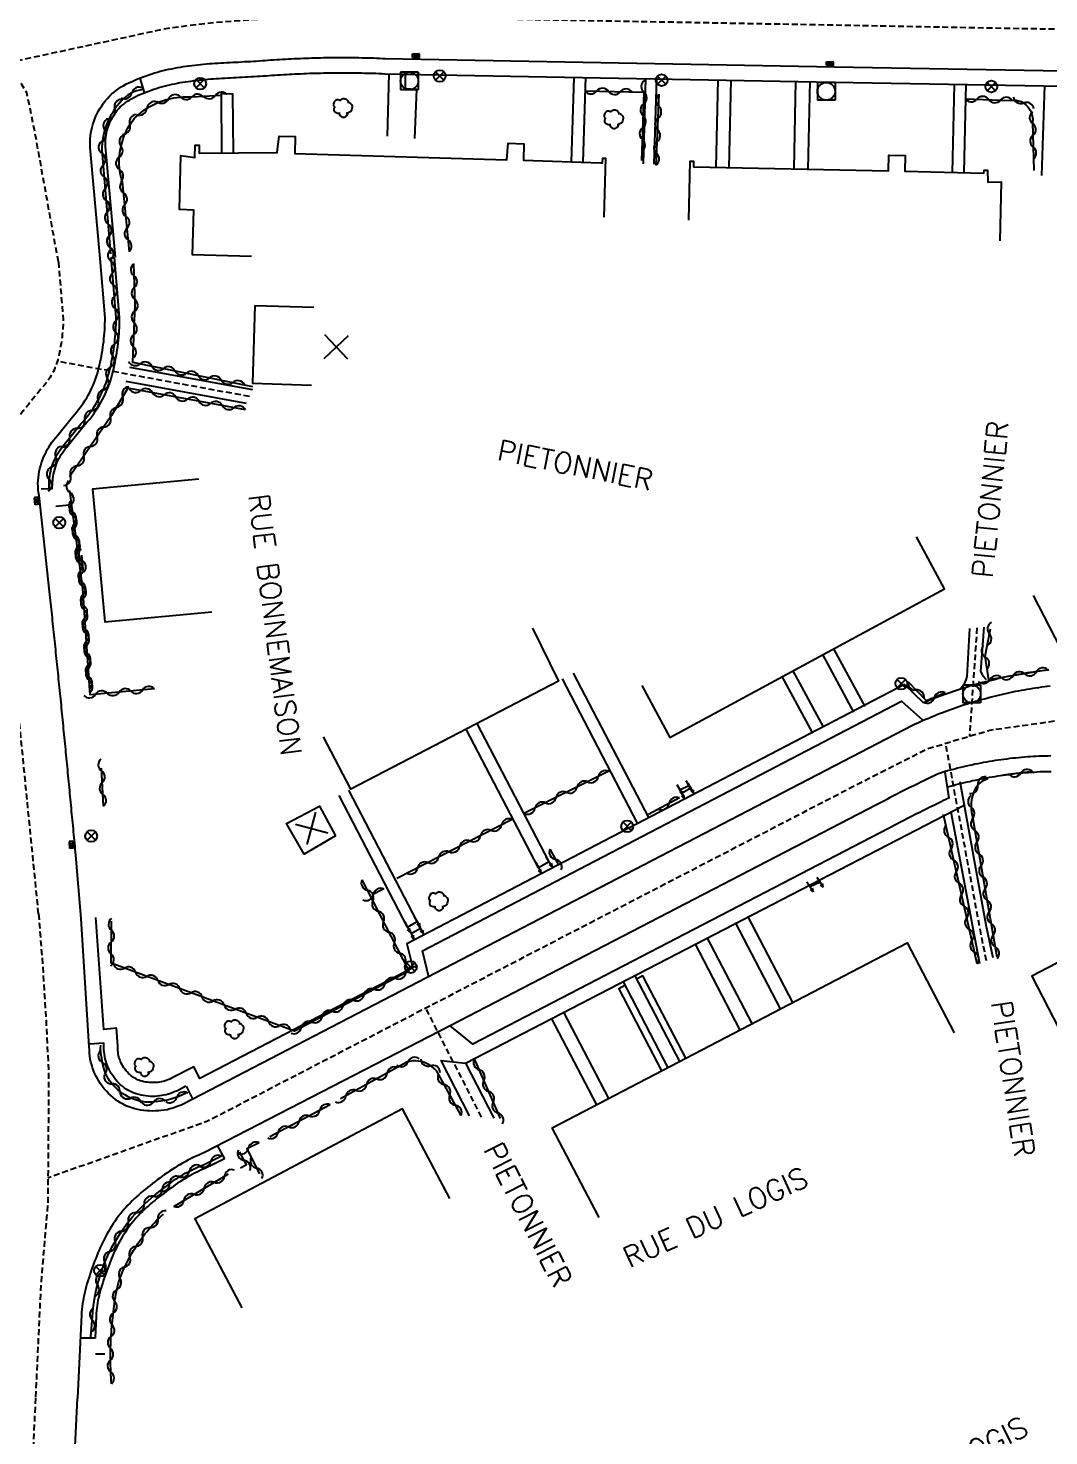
# Model space of a CAD drawing. Header units: millimetres. Extents: x 79000 to 80002, y 144000 to 145000.
# Drawn here: x 79344.6 to 79431.1, y 144551.8 to 144671.1 of the extents above; entities that cross this region are included whole.
import ezdxf
from ezdxf.enums import TextEntityAlignment as Align

# ---------------------------------------------------------------- set-up
doc = ezdxf.new("R2010")
doc.units = ezdxf.units.MM
doc.linetypes.add('DASHED', pattern=[0.75, 0.5, -0.25])
doc.layers.get('0').update_dxf_attribs({"linetype": 'CONTINUOUS'})
for name, color, linetype in [('W0001', 6, 'DASHED'), ('W0008', 7, 'CONTINUOUS'), ('W0017', 7, 'CONTINUOUS'), ('W0100', 7, 'CONTINUOUS'), ('W0105', 7, 'CONTINUOUS'), ('W0300', 7, 'CONTINUOUS'), ('W0310', 3, 'CONTINUOUS'), ('W0400', 7, 'CONTINUOUS'), ('W0420', 7, 'CONTINUOUS'), ('W0469', 7, 'CONTINUOUS'), ('W0989', 7, 'CONTINUOUS'), ('W0991', 7, 'CONTINUOUS')]:
    doc.layers.add(name, color=color, linetype=linetype)
doc.styles.get("Standard").update_dxf_attribs({"font": 'romans.shx', "width": 0.85})

# ---------------------------------------------------------------- blocks, each defined once
blk = doc.blocks.new('T400')
for p, q in [((-0.15, 0.3), (0.15, 0.3)), ((-0.15, -0.25), (-0.15, 0.3)), ((-0.15, 0.15), (0.15, 0.15)), ((-0.15, 0), (0.15, 0)), ((0.15, 0.3), (0.15, -0.25)), ((-0.15, -0.15), (0.15, -0.15)), ((-0.15, -0.25), (-0.15, -0.3)), ((-0.15, -0.3), (0.15, -0.3)), ((0.15, -0.3), (0.15, -0.25))]:
    blk.add_line(p, q)
blk = doc.blocks.new('t310o')
at = {"color": 0, "linetype": 'Continuous'}
for centre, start, end in [((-0.5, 0.38), 216.8699, 323.1304), ((0.5, -0.37), 36.8699, 143.1303)]:
    blk.add_arc(centre, 0.625, start, end, dxfattribs=at)
blk = doc.blocks.new('t991o')
at = {"color": 0, "linetype": 'Continuous'}
for p, q in [((-1, 1), (1, -1)), ((-1, -1), (1, 1))]:
    blk.add_line(p, q, dxfattribs=at)
blk = doc.blocks.new('T420')
for p, q in [((0.75, 0.75), (-0.75, 0.75)), ((-0.75, 0.75), (-0.75, -0.75)), ((0.75, 0.75), (0.75, -0.75)), ((0.75, -0.75), (-0.75, -0.75))]:
    blk.add_line(p, q)
blk.add_ellipse((0, 0), major_axis=(-0.53, 0.53), ratio=1, start_param=3.926991, end_param=10.210176)
blk = doc.blocks.new('T300')
for p, q in [((-0.8, 0.51), (-0.86, 0.34)), ((-0.86, 0.34), (-0.86, 0.17)), ((-0.86, 0.17), (-0.74, 0.06)), ((-0.69, 0.63), (-0.8, 0.51)), ((-0.8, -0.06), (-0.74, 0.06)), ((-0.74, 0.06), (-0.69, 0.11)), ((-0.57, 0.69), (-0.69, 0.63)), ((-0.46, 0.69), (-0.57, 0.69)), ((-0.29, 0.63), (-0.46, 0.69)), ((-0.29, 0.63), (-0.17, 0.74)), ((-0.23, 0.57), (-0.29, 0.63)), ((-0.17, 0.74), (-0.06, 0.8)), ((-0.06, 0.8), (0.06, 0.8)), ((0.06, 0.8), (0.23, 0.74)), ((0.23, 0.74), (0.34, 0.63)), ((0.34, 0.63), (0.4, 0.51)), ((0.46, 0.46), (0.34, 0.46)), ((0.4, 0.51), (0.4, 0.46)), ((0.57, 0.4), (0.46, 0.46)), ((0.57, 0.4), (0.69, 0.29)), ((0.69, 0.29), (0.74, 0.17)), ((0.74, 0.06), (0.69, -0.17)), ((0.74, 0.17), (0.74, 0.06)), ((-0.8, -0.17), (-0.8, -0.06)), ((-0.8, -0.23), (-0.8, -0.17)), ((-0.74, -0.34), (-0.8, -0.23)), ((-0.69, -0.4), (-0.74, -0.34)), ((-0.51, -0.46), (-0.69, -0.4)), ((-0.4, -0.46), (-0.51, -0.46)), ((-0.4, -0.46), (-0.34, -0.46)), ((-0.34, -0.46), (-0.34, -0.4)), ((-0.34, -0.51), (-0.34, -0.46)), ((-0.29, -0.63), (-0.34, -0.51)), ((-0.17, -0.74), (-0.29, -0.63)), ((-0.06, -0.8), (-0.17, -0.74)), ((0.06, -0.8), (-0.06, -0.8)), ((0.17, -0.74), (0.06, -0.8)), ((0.23, -0.69), (0.17, -0.74)), ((0.29, -0.46), (0.23, -0.46)), ((0.29, -0.63), (0.23, -0.69)), ((0.46, -0.4), (0.29, -0.46)), ((0.34, -0.51), (0.29, -0.63)), ((0.34, -0.51), (0.34, -0.46)), ((0.57, -0.34), (0.46, -0.4)), ((0.63, -0.29), (0.57, -0.34)), ((0.69, -0.17), (0.63, -0.29))]:
    blk.add_line(p, q)
blk = doc.blocks.new('t105o')
for p, q in [((-0.5, 0), (0.5, 0)), ((0.5, 0), (0.2, 0.1)), ((0.5, 0), (0.2, -0.1))]:
    blk.add_line(p, q)
blk = doc.blocks.new('T469')
at = {"color": 0, "linetype": 'Continuous', "flags": 128}
for points in [[(-0.35, 0.35), (0.35, -0.35)], [(-0.35, -0.35), (0.35, 0.35)]]:
    blk.add_lwpolyline(points, dxfattribs=at)
at = {"color": 0, "linetype": 'Continuous'}
blk.add_circle((0, 0), 0.5, dxfattribs=at)

msp = doc.modelspace()

# ---------------------------------------------------------------- linework, layer by layer
at = {"layer": 'W0001', "flags": 128}
for points in [[(79347.16, 144651.29), (79347.56, 144646.41), (79347.56, 144646.33), (79347.55, 144646.13), (79347.55, 144645.93), (79347.54, 144645.74), (79347.53, 144645.54), (79347.51, 144645.35), (79347.49, 144645.15), (79347.47, 144644.96), (79347.45, 144644.76), (79347.42, 144644.57), (79347.39, 144644.37), (79347.35, 144644.17), (79347.31, 144643.96), (79347.27, 144643.74), (79347.23, 144643.54), (79347.19, 144643.34), (79347.14, 144643.16), (79347.1, 144642.99), (79347.05, 144642.83), (79347.01, 144642.68), (79346.96, 144642.54), (79346.91, 144642.4), (79346.86, 144642.28), (79346.81, 144642.16), (79346.74, 144642.02), (79346.67, 144641.88), (79346.6, 144641.74), (79346.52, 144641.61), (79346.44, 144641.48), (79346.35, 144641.35), (79346.26, 144641.22), (79346.17, 144641.09), (79346.07, 144640.97), (79345.97, 144640.85), (79345.87, 144640.73), (79345.65, 144640.49), (79344.34, 144638.86), (79344.18, 144638.67), (79343.95, 144638.38), (79343.72, 144638.07), (79343.51, 144637.76), (79343.31, 144637.45), (79343.12, 144637.12), (79342.94, 144636.79), (79342.78, 144636.45), (79342.63, 144636.1), (79342.49, 144635.75), (79342.36, 144635.39), (79342.25, 144635.03), (79342.14, 144634.63), (79342.06, 144634.23), (79341.98, 144633.81), (79341.93, 144633.4), (79341.85, 144632.35), (79341.71, 144632.95), (79341.61, 144633.31), (79341.49, 144633.67), (79341.37, 144634.02), (79341.23, 144634.37), (79341.08, 144634.71), (79340.91, 144635.05), (79340.74, 144635.38), (79340.55, 144635.7), (79340.35, 144636.01), (79340.15, 144636.32), (79339.93, 144636.61), (79339.71, 144636.9), (79339.47, 144637.18), (79339.22, 144637.46), (79338.97, 144637.72), (79338.71, 144637.98), (79338.43, 144638.23), (79338.25, 144638.38), (79336.81, 144639.71), (79336.64, 144639.87), (79336.5, 144640), (79336.36, 144640.14), (79336.22, 144640.28), (79336.09, 144640.42), (79335.96, 144640.57), (79335.83, 144640.71), (79335.71, 144640.86), (79335.58, 144641.01), (79335.46, 144641.17), (79335.35, 144641.32), (79335.23, 144641.49), (79335.11, 144641.65), (79335, 144641.82), (79334.89, 144641.99), (79334.79, 144642.15), (79334.69, 144642.31), (79334.6, 144642.46), (79334.52, 144642.62), (79334.44, 144642.77), (79334.37, 144642.91), (79334.3, 144643.06), (79334.24, 144643.2), (79334.19, 144643.34), (79334.13, 144643.49), (79334.09, 144643.63), (79334.04, 144643.78), (79334, 144643.93), (79333.96, 144644.08), (79333.93, 144644.23), (79333.9, 144644.39), (79333.87, 144644.54), (79333.85, 144644.69), (79333.83, 144644.85), (79333.81, 144645), (79333.79, 144645.25), (79332.35, 144659.53), (79332.36, 144665.3), (79332.5, 144666.68), (79332.77, 144667.47), (79333.07, 144667.97), (79333.61, 144668.81), (79337.74, 144675.65), (79337.11, 144682.43), (79336.63, 144687.43), (79336.05, 144693.43), (79335.67, 144697.46), (79335.42, 144700.71), (79335.17, 144704.4), (79334.96, 144707.9), (79334.77, 144711.4), (79334.52, 144716.97), (79334.32, 144723.66), (79334.22, 144730.77), (79334.22, 144732.12), (79334.14, 144739.35), (79334.64, 144745.54), (79335.19, 144754.35), (79335.61, 144758.41), (79336.41, 144765.11), (79336.92, 144769.02), (79337.56, 144773.62), (79338.19, 144777.84), (79338.87, 144781.38), (79340.12, 144787.09), (79341.61, 144793.03)], [(79347.16, 144651.29), (79345.19, 144662.18), (79344.49, 144665.62), (79341.75, 144670.03), (79338.88, 144674.05)], [(79342.9, 144668.18), (79356.45, 144671.11), (79360.41, 144671.6), (79365.22, 144671.94), (79372.77, 144672.12), (79380.21, 144671.97), (79487.98, 144669.99)], [(79363.34, 144639.89), (79347.07, 144642.87)], [(79345.48, 144596.06), (79341.85, 144632.35)], [(79424.97, 144620.29), (79424.33, 144611.09)], [(79341.55, 144478.5), (79354.58, 144482.46), (79359.45, 144484.98), (79387.82, 144499.9), (79403.55, 144508.16), (79424.04, 144518.89), (79435.33, 144524.8), (79445.88, 144530.33), (79457.39, 144536.32), (79462.89, 144540.25), (79468.25, 144546.95), (79471.06, 144553.92), (79472.26, 144561.34), (79471.61, 144568.7), (79469.23, 144574.92), (79466.9, 144579.39), (79458.21, 144596.13), (79454.87, 144601.75), (79451.36, 144605.15), (79447.31, 144607.99), (79441.97, 144610.58), (79436.87, 144612.18), (79431.59, 144612.38), (79426.05, 144611.6), (79420.79, 144610.03), (79413.8, 144606.48), (79409.6, 144604.3), (79359.8, 144578.49), (79346.27, 144573.68)], [(79425.77, 144592.09), (79425.19, 144595.03), (79424.42, 144599.19), (79422.32, 144610.49)], [(79345.48, 144596.06), (79345.82, 144591.69), (79346.11, 144587.02), (79346.33, 144582.67), (79346.3, 144577.03), (79346.26, 144571.6), (79345.67, 144564.61), (79345.22, 144555.04)], [(79383.01, 144578.85), (79378.28, 144588.07)], [(79345.22, 144555.04), (79344.13, 144532.36), (79343.52, 144519.83), (79342.69, 144502.55)]]:
    msp.add_lwpolyline(points, dxfattribs=at)
at = {"layer": 'W0008', "flags": 128}
for points in [[(79350.69, 144651.58), (79349.88, 144660.69), (79349.86, 144660.95), (79349.85, 144661.21), (79349.85, 144661.47), (79349.86, 144661.72), (79349.88, 144661.97), (79349.92, 144662.22), (79349.96, 144662.46), (79350.01, 144662.7), (79350.08, 144662.94), (79350.15, 144663.17), (79350.24, 144663.41), (79350.34, 144663.64), (79350.44, 144663.86), (79350.56, 144664.09), (79350.69, 144664.31), (79350.83, 144664.53), (79350.98, 144664.74), (79351.14, 144664.96), (79351.31, 144665.15), (79351.49, 144665.34), (79351.68, 144665.52), (79351.87, 144665.68), (79352.07, 144665.84), (79352.28, 144665.98), (79352.49, 144666.12), (79352.71, 144666.25), (79352.94, 144666.37), (79353.17, 144666.48), (79353.4, 144666.59), (79353.63, 144666.69), (79353.87, 144666.79), (79354.11, 144666.89), (79354.35, 144666.98), (79354.59, 144667.07), (79354.83, 144667.15), (79355.07, 144667.23), (79355.31, 144667.3), (79355.55, 144667.37), (79355.79, 144667.44), (79356.03, 144667.5), (79356.27, 144667.56), (79356.52, 144667.61), (79356.76, 144667.66), (79357, 144667.71), (79357.25, 144667.76), (79357.49, 144667.8), (79357.73, 144667.84), (79357.98, 144667.87), (79358.22, 144667.91), (79358.47, 144667.94), (79358.71, 144667.97), (79358.96, 144668), (79359.21, 144668.02), (79359.45, 144668.04), (79359.7, 144668.07), (79359.95, 144668.09), (79360.19, 144668.1), (79360.44, 144668.12), (79360.69, 144668.14), (79360.94, 144668.15), (79361.18, 144668.17), (79361.43, 144668.18), (79361.68, 144668.19), (79361.93, 144668.21), (79362.18, 144668.22), (79362.42, 144668.23), (79362.67, 144668.25), (79362.92, 144668.26), (79363.17, 144668.27), (79363.42, 144668.28), (79363.66, 144668.3), (79363.91, 144668.31), (79364.16, 144668.33), (79364.41, 144668.35), (79364.65, 144668.36), (79364.9, 144668.38), (79365.15, 144668.4), (79365.4, 144668.42), (79365.65, 144668.43), (79365.9, 144668.45), (79366.14, 144668.46), (79366.39, 144668.48), (79366.64, 144668.49), (79366.89, 144668.5), (79367.14, 144668.52), (79367.39, 144668.53), (79367.64, 144668.54), (79367.89, 144668.55), (79368.13, 144668.56), (79368.38, 144668.56), (79368.63, 144668.57), (79368.88, 144668.58), (79369.13, 144668.59), (79369.38, 144668.59), (79369.63, 144668.6), (79369.88, 144668.6), (79370.12, 144668.6), (79370.37, 144668.61), (79370.62, 144668.61), (79370.87, 144668.61), (79371.12, 144668.61), (79371.37, 144668.61), (79371.62, 144668.61), (79371.87, 144668.61), (79372.12, 144668.61), (79372.36, 144668.6), (79372.61, 144668.6), (79372.86, 144668.59), (79373.11, 144668.59), (79373.36, 144668.58), (79373.61, 144668.58), (79373.86, 144668.57), (79374.11, 144668.56), (79374.36, 144668.55), (79374.61, 144668.54), (79374.85, 144668.53), (79412.91, 144667.81), (79477.17, 144666.7)], [(79354.05, 144666.85), (79354.43, 144665.66)], [(79361.98, 144660.53), (79361.94, 144665.51), (79360.94, 144665.53), (79360.98, 144660.52)], [(79430.46, 144658.62), (79430.72, 144666.23)], [(79349.1, 144595.67), (79348.64, 144601.03), (79348.62, 144601.28), (79348.59, 144601.53), (79348.57, 144601.78), (79348.55, 144602.03), (79348.52, 144602.28), (79348.5, 144602.53), (79348.48, 144602.78), (79348.45, 144603.02), (79348.43, 144603.27), (79348.4, 144603.52), (79348.38, 144603.77), (79348.36, 144604.02), (79348.33, 144604.27), (79348.31, 144604.52), (79348.28, 144604.77), (79348.26, 144605.02), (79348.24, 144605.27), (79348.21, 144605.52), (79348.19, 144605.77), (79348.16, 144606.02), (79348.14, 144606.27), (79348.12, 144606.51), (79348.09, 144606.76), (79348.07, 144607.01), (79348.04, 144607.26), (79348.02, 144607.51), (79348, 144607.76), (79347.97, 144608.01), (79347.95, 144608.26), (79347.92, 144608.51), (79347.9, 144608.76), (79347.87, 144609.01), (79347.85, 144609.26), (79347.82, 144609.51), (79347.8, 144609.75), (79347.78, 144610), (79347.75, 144610.25), (79347.73, 144610.5), (79347.7, 144610.75), (79347.68, 144611), (79347.65, 144611.25), (79347.63, 144611.5), (79347.6, 144611.75), (79347.58, 144612), (79347.55, 144612.25), (79347.53, 144612.5), (79347.5, 144612.75), (79347.48, 144612.99), (79347.45, 144613.24), (79347.43, 144613.49), (79347.41, 144613.74), (79347.38, 144613.99), (79347.36, 144614.24), (79347.33, 144614.49), (79347.31, 144614.74), (79347.28, 144614.99), (79347.26, 144615.24), (79347.23, 144615.49), (79347.21, 144615.73), (79347.18, 144615.98), (79347.16, 144616.22), (79347.13, 144616.47), (79347.11, 144616.72), (79347.08, 144616.96), (79347.06, 144617.21), (79347.03, 144617.45), (79347, 144617.7), (79346.98, 144617.95), (79346.95, 144618.19), (79346.93, 144618.44), (79346.9, 144618.69), (79346.88, 144618.93), (79346.85, 144619.18), (79346.83, 144619.42), (79346.8, 144619.67), (79346.78, 144619.92), (79346.75, 144620.16), (79346.72, 144620.41), (79346.7, 144620.65), (79346.67, 144620.9), (79346.65, 144621.15), (79346.62, 144621.39), (79346.59, 144621.64), (79346.57, 144621.88), (79346.54, 144622.13), (79346.52, 144622.38), (79346.49, 144622.62), (79346.46, 144622.87), (79346.44, 144623.11), (79346.41, 144623.36), (79345.52, 144631.5), (79345.48, 144631.76), (79345.45, 144632.01), (79345.44, 144632.27), (79345.43, 144632.53), (79345.44, 144632.78), (79345.46, 144633.04), (79345.5, 144633.29), (79345.54, 144633.54), (79345.6, 144633.79), (79345.66, 144634.05), (79345.74, 144634.28), (79345.82, 144634.51), (79345.91, 144634.74), (79346, 144634.96), (79346.11, 144635.18), (79346.22, 144635.4), (79346.34, 144635.61), (79346.47, 144635.81), (79346.61, 144636.01), (79346.76, 144636.21), (79346.91, 144636.4), (79347.07, 144636.58), (79348.35, 144638.18), (79348.52, 144638.37), (79348.68, 144638.56), (79348.84, 144638.75), (79349, 144638.95), (79349.15, 144639.15), (79349.29, 144639.36), (79349.43, 144639.57), (79349.56, 144639.78), (79349.69, 144640), (79349.81, 144640.22), (79349.92, 144640.44), (79350.03, 144640.67), (79350.13, 144640.9), (79350.23, 144641.13), (79350.31, 144641.37), (79350.39, 144641.6), (79350.46, 144641.84), (79350.53, 144642.08), (79350.59, 144642.32), (79350.65, 144642.56), (79350.7, 144642.8), (79350.75, 144643.05), (79350.8, 144643.29), (79350.84, 144643.54), (79350.89, 144643.79), (79350.93, 144644.04), (79350.96, 144644.29), (79351, 144644.54), (79351.02, 144644.79), (79351.05, 144645.04), (79351.07, 144645.29), (79351.08, 144645.54), (79351.09, 144645.79), (79351.1, 144646.05), (79351.11, 144646.3), (79351.11, 144646.55), (79350.69, 144651.58)], [(79345.69, 144632.06), (79346.63, 144632.11), (79346.69, 144632.91), (79346.71, 144633.11), (79346.75, 144633.31), (79346.79, 144633.5), (79346.85, 144633.71), (79346.91, 144633.9), (79346.97, 144634.09), (79347.04, 144634.27), (79347.12, 144634.45), (79347.21, 144634.63), (79347.3, 144634.8), (79347.4, 144634.97), (79347.5, 144635.13), (79347.61, 144635.29), (79347.73, 144635.45), (79347.86, 144635.61), (79348.02, 144635.8), (79349.28, 144637.38), (79349.44, 144637.55), (79349.62, 144637.76), (79349.81, 144637.98), (79349.98, 144638.21), (79350.15, 144638.43), (79350.31, 144638.67), (79350.47, 144638.9), (79350.62, 144639.14), (79350.76, 144639.39), (79350.9, 144639.64), (79351.03, 144639.89), (79351.15, 144640.15), (79351.27, 144640.42), (79351.38, 144640.69), (79351.48, 144640.96), (79351.57, 144641.23), (79351.65, 144641.5), (79351.72, 144641.76), (79351.79, 144642.03), (79351.85, 144642.29), (79351.91, 144642.55), (79351.96, 144642.81), (79352.01, 144643.06), (79352.06, 144643.32), (79352.1, 144643.58), (79352.15, 144643.85), (79352.18, 144644.12), (79352.22, 144644.39), (79352.25, 144644.66), (79352.27, 144644.93), (79352.3, 144645.2), (79352.31, 144645.47), (79352.33, 144645.74), (79352.33, 144646.02), (79352.34, 144646.29), (79352.34, 144646.6), (79351.92, 144651.68)], [(79353.18, 144642.38), (79363.6, 144640.48)], [(79363.09, 144639.3), (79352.91, 144641.17)], [(79346.95, 144630.6), (79348.07, 144630.72)], [(79424.34, 144620.23), (79424.11, 144616.18), (79424.04, 144615.89), (79423.92, 144615.61), (79423.77, 144615.36), (79423.59, 144615.13)], [(79425.79, 144615.88), (79425.64, 144616.04), (79425.51, 144616.21), (79425.4, 144616.39), (79425.3, 144616.59), (79425.59, 144620.36)], [(79431.05, 144616.73), (79431.01, 144616.72), (79430.75, 144616.69), (79430.5, 144616.66), (79430.24, 144616.62), (79429.99, 144616.59), (79429.73, 144616.55), (79429.47, 144616.51), (79429.22, 144616.47), (79428.97, 144616.42), (79428.71, 144616.38), (79428.46, 144616.33), (79428.2, 144616.29), (79427.95, 144616.24), (79427.7, 144616.19), (79427.45, 144616.13), (79427.2, 144616.08), (79426.95, 144616.02), (79426.7, 144615.96), (79426.45, 144615.9), (79426.2, 144615.84), (79425.95, 144615.78), (79425.7, 144615.72), (79425.45, 144615.65), (79425.2, 144615.58), (79424.95, 144615.51), (79424.71, 144615.44), (79424.46, 144615.37), (79424.22, 144615.3), (79423.97, 144615.22), (79423.73, 144615.14), (79423.48, 144615.07), (79423.24, 144614.99), (79422.99, 144614.9), (79422.75, 144614.82), (79422.51, 144614.73), (79422.26, 144614.65), (79422.02, 144614.56), (79421.78, 144614.47), (79421.54, 144614.38), (79421.3, 144614.28), (79421.06, 144614.19), (79420.82, 144614.09), (79420.58, 144613.99), (79420.44, 144613.93)], [(79431.17, 144615.36), (79430.93, 144615.32), (79430.68, 144615.29), (79430.43, 144615.26), (79430.18, 144615.22), (79429.94, 144615.19), (79429.69, 144615.15), (79429.44, 144615.11), (79429.2, 144615.07), (79428.95, 144615.02), (79428.71, 144614.98), (79428.46, 144614.93), (79428.22, 144614.89), (79427.98, 144614.84), (79427.73, 144614.79), (79427.49, 144614.73), (79427.25, 144614.68), (79427.01, 144614.62), (79426.77, 144614.57), (79426.53, 144614.51), (79426.29, 144614.45), (79426.05, 144614.39), (79425.81, 144614.32), (79425.57, 144614.26), (79425.33, 144614.19), (79425.09, 144614.12), (79424.85, 144614.05), (79424.62, 144613.98), (79424.38, 144613.91), (79424.14, 144613.83), (79423.91, 144613.76), (79423.67, 144613.68), (79423.44, 144613.6), (79423.2, 144613.52), (79422.97, 144613.44), (79422.73, 144613.35), (79422.5, 144613.27), (79422.27, 144613.18), (79422.04, 144613.09), (79421.8, 144613), (79421.57, 144612.91), (79421.34, 144612.82), (79421.11, 144612.72), (79420.88, 144612.62), (79420.65, 144612.53), (79420.42, 144612.43), (79420.19, 144612.33), (79419.96, 144612.22), (79419.74, 144612.12), (79419.51, 144612.01), (79357.79, 144579.97), (79357.55, 144579.86), (79357.31, 144579.76), (79357.08, 144579.67), (79356.84, 144579.6), (79356.6, 144579.53), (79356.36, 144579.47), (79356.12, 144579.43), (79355.87, 144579.39), (79355.63, 144579.37), (79355.38, 144579.36), (79355.14, 144579.35), (79354.89, 144579.36), (79354.64, 144579.38), (79354.39, 144579.4), (79354.14, 144579.44), (79353.89, 144579.49), (79353.64, 144579.55), (79353.38, 144579.63), (79353.13, 144579.71), (79352.88, 144579.81), (79352.65, 144579.93), (79352.42, 144580.05), (79352.2, 144580.19), (79351.99, 144580.33), (79351.79, 144580.49), (79351.59, 144580.66), (79351.4, 144580.84), (79351.22, 144581.04), (79351.05, 144581.24), (79350.88, 144581.45), (79350.73, 144581.66), (79350.59, 144581.88), (79350.46, 144582.1), (79350.34, 144582.33), (79350.23, 144582.56), (79350.13, 144582.79), (79350.05, 144583.03), (79349.98, 144583.27), (79349.91, 144583.51), (79349.86, 144583.76), (79349.82, 144584.01), (79349.8, 144584.27), (79349.78, 144584.53), (79349.77, 144584.79), (79349.1, 144595.67)], [(79420.44, 144613.93), (79418.84, 144615.49), (79376.68, 144593.52), (79377.18, 144591.49), (79359.13, 144582.12), (79358.62, 144583.11), (79356.73, 144582.13), (79356.59, 144582.06), (79356.44, 144582), (79356.29, 144581.95), (79356.15, 144581.9), (79356, 144581.86), (79355.86, 144581.83), (79355.72, 144581.8), (79355.58, 144581.78), (79355.44, 144581.77), (79355.3, 144581.76), (79355.16, 144581.76), (79355.01, 144581.76), (79354.86, 144581.77), (79354.71, 144581.79), (79354.56, 144581.81), (79354.4, 144581.84), (79354.25, 144581.88), (79354.1, 144581.92), (79353.98, 144581.96), (79353.86, 144582.01), (79353.74, 144582.07), (79353.63, 144582.13), (79353.53, 144582.19), (79353.42, 144582.27), (79353.32, 144582.35), (79353.22, 144582.44), (79353.11, 144582.54), (79353.01, 144582.64), (79352.91, 144582.76), (79352.81, 144582.89), (79352.71, 144583.02), (79352.63, 144583.15), (79352.56, 144583.28), (79352.49, 144583.4), (79352.43, 144583.53), (79352.38, 144583.66), (79352.33, 144583.78), (79352.29, 144583.91), (79352.26, 144584.05), (79352.23, 144584.18), (79352.21, 144584.33), (79352.19, 144584.47), (79352.18, 144584.62), (79352.18, 144584.89), (79352.09, 144586.38), (79351.01, 144586.27), (79350.34, 144595.74)], [(79378.55, 144590.71), (79378.01, 144592.92), (79418.59, 144614.07), (79420.35, 144612.49)], [(79431.24, 144609.44), (79430.99, 144609.43), (79430.74, 144609.43), (79430.49, 144609.42), (79430.24, 144609.41), (79429.99, 144609.4), (79429.74, 144609.39), (79429.49, 144609.37), (79429.24, 144609.35), (79428.99, 144609.33), (79428.74, 144609.31), (79428.49, 144609.29), (79428.24, 144609.26), (79428, 144609.24), (79427.75, 144609.21), (79427.5, 144609.18), (79427.25, 144609.15), (79427.01, 144609.11), (79426.76, 144609.08), (79426.51, 144609.04), (79426.27, 144609), (79426.02, 144608.96), (79425.78, 144608.91), (79425.53, 144608.87), (79425.29, 144608.82), (79425.04, 144608.78), (79424.79, 144608.73), (79424.55, 144608.67), (79424.31, 144608.62), (79424.06, 144608.57), (79423.82, 144608.51), (79423.57, 144608.45), (79423.33, 144608.39), (79423.09, 144608.33), (79422.84, 144608.27), (79422.6, 144608.2), (79422.36, 144608.14), (79422.11, 144608.07), (79421.87, 144607.99), (79421.62, 144607.9), (79421.39, 144607.79), (79421.15, 144607.68), (79420.92, 144607.56), (79420.69, 144607.44), (79420.46, 144607.33), (79420.23, 144607.22), (79420.01, 144607.11), (79419.79, 144607), (79419.56, 144606.89), (79419.34, 144606.78), (79419.12, 144606.67), (79418.89, 144606.56), (79418.67, 144606.45), (79418.45, 144606.34), (79418.23, 144606.22), (79418.01, 144606.11), (79417.79, 144605.99), (79417.57, 144605.88), (79417.35, 144605.76), (79417.13, 144605.65), (79416.91, 144605.53), (79416.69, 144605.42), (79416.47, 144605.3), (79380.34, 144586.57), (79359.53, 144575.83), (79359.29, 144575.73), (79359.05, 144575.63), (79358.82, 144575.53), (79358.58, 144575.42), (79358.35, 144575.3), (79358.12, 144575.19), (79357.9, 144575.06), (79357.67, 144574.94), (79357.45, 144574.81), (79357.23, 144574.68), (79357.01, 144574.55), (79356.79, 144574.41), (79356.57, 144574.27), (79356.36, 144574.13), (79356.15, 144573.98), (79355.94, 144573.83), (79355.74, 144573.68), (79355.53, 144573.53), (79355.33, 144573.37), (79355.13, 144573.22), (79354.93, 144573.06), (79354.73, 144572.91), (79354.54, 144572.75), (79354.34, 144572.59), (79354.15, 144572.42), (79353.96, 144572.26), (79353.77, 144572.09), (79353.59, 144571.91), (79353.41, 144571.74), (79353.23, 144571.56), (79353.05, 144571.38), (79352.88, 144571.19), (79352.71, 144571.01), (79352.55, 144570.81), (79352.39, 144570.62), (79352.23, 144570.41), (79352.08, 144570.21), (79351.93, 144570), (79351.79, 144569.79), (79351.65, 144569.57), (79351.52, 144569.36), (79351.39, 144569.14), (79351.27, 144568.92), (79351.15, 144568.7), (79351.03, 144568.48), (79350.92, 144568.25), (79350.81, 144568.02), (79350.71, 144567.79), (79350.61, 144567.56), (79350.51, 144567.33), (79350.41, 144567.1), (79350.32, 144566.87), (79350.23, 144566.63), (79350.14, 144566.39), (79350.05, 144566.16), (79349.97, 144565.92), (79349.89, 144565.68), (79349.81, 144565.44), (79349.73, 144565.2), (79349.65, 144564.96), (79349.58, 144564.72), (79349.51, 144564.49), (79349.45, 144564.25), (79349.39, 144564.01), (79349.34, 144563.77), (79349.29, 144563.53), (79349.25, 144563.29), (79349.21, 144563.05), (79349.18, 144562.81), (79349.15, 144562.57), (79349.13, 144562.32), (79349.11, 144562.08), (79348.77, 144555.03)], [(79422.25, 144608.07), (79422.59, 144605.86), (79422.49, 144605.82), (79422.34, 144605.75), (79422.15, 144605.67), (79421.94, 144605.56), (79421.7, 144605.43), (79421.44, 144605.31), (79421.21, 144605.19), (79420.99, 144605.09), (79420.77, 144604.98), (79420.55, 144604.88), (79420.34, 144604.77), (79420.12, 144604.66), (79419.9, 144604.55), (79419.68, 144604.44), (79419.47, 144604.33), (79419.25, 144604.22), (79419.04, 144604.11), (79418.82, 144604), (79418.61, 144603.89), (79418.39, 144603.78), (79418.18, 144603.66), (79417.96, 144603.55), (79417.75, 144603.44), (79417.52, 144603.31), (79382.26, 144585.03), (79380.34, 144586.57)], [(79431.25, 144608.1), (79431.01, 144608.1), (79430.77, 144608.09), (79430.53, 144608.09), (79430.29, 144608.08), (79430.05, 144608.07), (79429.81, 144608.05), (79429.57, 144608.04), (79429.34, 144608.02), (79429.1, 144608), (79428.86, 144607.98), (79428.62, 144607.96), (79428.38, 144607.94), (79428.15, 144607.91), (79427.91, 144607.88), (79427.67, 144607.85), (79427.43, 144607.82), (79427.2, 144607.79), (79426.96, 144607.76), (79426.72, 144607.72), (79426.48, 144607.68), (79426.25, 144607.64), (79426.01, 144607.6), (79425.77, 144607.56), (79425.54, 144607.51), (79425.3, 144607.47), (79425.07, 144607.42), (79424.83, 144607.37), (79424.59, 144607.32), (79424.36, 144607.26), (79424.12, 144607.21), (79423.89, 144607.15), (79423.65, 144607.1), (79423.42, 144607.04), (79423.18, 144606.98), (79422.94, 144606.91), (79422.71, 144606.85), (79422.5, 144606.79), (79422.45, 144606.78)], [(79426.33, 144592.34), (79425.79, 144594.96), (79423.54, 144607.24)], [(79381.64, 144583.42), (79423.9, 144605.27)], [(79425.21, 144591.84), (79422.78, 144604.69)], [(79400.31, 144583.83), (79396.66, 144590.8), (79396.14, 144590.52)], [(79395.15, 144589.99), (79394.63, 144589.71), (79398.25, 144582.76)], [(79357.95, 144581.45), (79357.24, 144581.08), (79357.05, 144581), (79356.86, 144580.92), (79356.67, 144580.85), (79356.48, 144580.79), (79356.29, 144580.73), (79356.1, 144580.69), (79355.91, 144580.66), (79355.72, 144580.63), (79355.53, 144580.61), (79355.34, 144580.6), (79355.15, 144580.6), (79354.95, 144580.6), (79354.76, 144580.61), (79354.56, 144580.64), (79354.36, 144580.67), (79354.16, 144580.71), (79353.96, 144580.76), (79353.75, 144580.81), (79353.57, 144580.88), (79353.39, 144580.95), (79353.21, 144581.03), (79353.05, 144581.12), (79352.89, 144581.22), (79352.73, 144581.33), (79352.58, 144581.45), (79352.43, 144581.58), (79352.29, 144581.72), (79352.15, 144581.87), (79352.01, 144582.03), (79351.88, 144582.2), (79351.76, 144582.37), (79351.64, 144582.54), (79351.54, 144582.71), (79351.45, 144582.88), (79351.37, 144583.06), (79351.29, 144583.24), (79351.23, 144583.42), (79351.17, 144583.6), (79351.13, 144583.79), (79351.09, 144583.98), (79351.06, 144584.17), (79351.03, 144584.37), (79351.02, 144584.58), (79351.02, 144584.84), (79351, 144585.11), (79349.76, 144585.03)], [(79381.98, 144578.96), (79379.58, 144583.64), (79381.64, 144583.42), (79384.04, 144578.74)], [(79357.97, 144581.45), (79358.51, 144580.4)], [(79360.65, 144576.39), (79361.24, 144575.3)], [(79361.23, 144575.31), (79360.05, 144574.71), (79359.78, 144574.59), (79359.56, 144574.5), (79359.34, 144574.4), (79359.12, 144574.29), (79358.91, 144574.19), (79358.7, 144574.08), (79358.49, 144573.97), (79358.28, 144573.86), (79358.07, 144573.74), (79357.87, 144573.62), (79357.66, 144573.49), (79357.46, 144573.37), (79357.26, 144573.24), (79357.06, 144573.1), (79356.87, 144572.96), (79356.67, 144572.82), (79356.47, 144572.68), (79356.28, 144572.53), (79356.08, 144572.38), (79355.89, 144572.24), (79355.7, 144572.09), (79355.51, 144571.94), (79355.33, 144571.79), (79355.14, 144571.63), (79354.96, 144571.48), (79354.79, 144571.33), (79354.62, 144571.17), (79354.45, 144571.01), (79354.28, 144570.85), (79354.12, 144570.69), (79353.96, 144570.52), (79353.8, 144570.36), (79353.65, 144570.19), (79353.51, 144570.02), (79353.36, 144569.84), (79353.22, 144569.66), (79353.09, 144569.48), (79352.96, 144569.29), (79352.83, 144569.1), (79352.71, 144568.91), (79352.59, 144568.72), (79352.47, 144568.52), (79352.36, 144568.32), (79352.25, 144568.12), (79352.14, 144567.91), (79352.04, 144567.71), (79351.94, 144567.5), (79351.84, 144567.28), (79351.75, 144567.07), (79351.66, 144566.85), (79351.57, 144566.63), (79351.48, 144566.41), (79351.39, 144566.19), (79351.31, 144565.96), (79351.23, 144565.74), (79351.15, 144565.51), (79351.07, 144565.28), (79350.99, 144565.05), (79350.91, 144564.81), (79350.84, 144564.58), (79350.77, 144564.37), (79350.71, 144564.16), (79350.65, 144563.94), (79350.6, 144563.73), (79350.56, 144563.52), (79350.51, 144563.3), (79350.47, 144563.09), (79350.44, 144562.87), (79350.41, 144562.66), (79350.39, 144562.44), (79350.36, 144562.22), (79350.35, 144562), (79350.26, 144560.12)], [(79350.28, 144560.12), (79349.06, 144560.1)], [(79351.08, 144558.77), (79350.3, 144558.76)], [(79346.24, 144502.25), (79348.77, 144555.03)]]:
    msp.add_lwpolyline(points, dxfattribs=at)
msp.add_lwpolyline([(79351.99, 144651.7), (79351.17, 144660.8), (79351.15, 144661.03), (79351.15, 144661.23), (79351.15, 144661.43), (79351.16, 144661.63), (79351.17, 144661.83), (79351.2, 144662.02), (79351.23, 144662.2), (79351.27, 144662.39), (79351.32, 144662.57), (79351.38, 144662.75), (79351.45, 144662.93), (79351.52, 144663.11), (79351.61, 144663.29), (79351.7, 144663.46), (79351.8, 144663.64), (79351.91, 144663.81), (79352.02, 144663.98), (79352.15, 144664.14), (79352.27, 144664.28), (79352.4, 144664.42), (79352.54, 144664.55), (79352.69, 144664.67), (79352.84, 144664.79), (79353, 144664.9), (79353.17, 144665.01), (79353.35, 144665.12), (79353.54, 144665.22), (79353.73, 144665.31), (79353.93, 144665.41), (79354.14, 144665.5), (79354.36, 144665.59), (79354.58, 144665.68), (79354.81, 144665.77), (79355.03, 144665.85), (79355.24, 144665.92), (79355.46, 144665.99), (79355.68, 144666.06), (79355.9, 144666.12), (79356.12, 144666.18), (79356.34, 144666.24), (79356.57, 144666.29), (79356.79, 144666.35), (79357.02, 144666.39), (79357.24, 144666.44), (79357.47, 144666.48), (79357.7, 144666.52), (79357.93, 144666.56), (79358.16, 144666.59), (79358.39, 144666.62), (79358.63, 144666.65), (79358.86, 144666.68), (79359.1, 144666.71), (79359.33, 144666.73), (79359.57, 144666.75), (79359.81, 144666.77), (79360.05, 144666.79), (79360.29, 144666.81), (79360.53, 144666.83), (79360.77, 144666.84), (79361.01, 144666.86), (79361.26, 144666.87), (79361.5, 144666.89), (79361.75, 144666.9), (79361.99, 144666.91), (79362.24, 144666.92), (79362.49, 144666.94, 0.000034), (79362.49, 144666.94), (79362.74, 144666.95, 0.000179), (79362.74, 144666.95), (79362.99, 144666.96), (79363.24, 144666.98), (79363.49, 144666.99), (79363.74, 144667), (79363.99, 144667.02), (79364.24, 144667.03), (79364.5, 144667.05), (79364.75, 144667.07), (79365, 144667.09), (79365.24, 144667.11), (79365.49, 144667.12), (79365.73, 144667.14), (79365.98, 144667.15), (79366.22, 144667.17), (79366.47, 144667.18), (79366.71, 144667.2), (79366.95, 144667.21), (79367.2, 144667.22), (79367.44, 144667.23), (79367.69, 144667.24), (79367.94, 144667.25), (79368.18, 144667.26), (79368.43, 144667.27), (79368.67, 144667.28), (79368.92, 144667.28), (79369.16, 144667.29), (79369.41, 144667.29), (79369.65, 144667.3), (79369.9, 144667.3), (79370.14, 144667.31), (79370.39, 144667.31), (79370.63, 144667.31), (79370.88, 144667.31), (79371.12, 144667.31), (79371.37, 144667.31), (79371.61, 144667.31), (79371.86, 144667.31), (79372.1, 144667.31), (79372.35, 144667.31), (79372.59, 144667.3), (79372.84, 144667.3), (79373.08, 144667.29), (79373.33, 144667.29), (79373.57, 144667.28), (79373.82, 144667.27), (79374.06, 144667.27), (79374.31, 144667.26), (79374.56, 144667.25), (79374.82, 144667.24), (79412.88, 144666.51), (79474.2, 144665.45)], format="xyb", dxfattribs=at)
at = {"layer": 'W0017', "flags": 128}
for points in [[(79375.03, 144661.94), (79375.19, 144667.22)], [(79376.52, 144667.21), (79376.52, 144665.99), (79377.5, 144665.93), (79377.32, 144661.74)], [(79390.81, 144666.93), (79390.6, 144659.78)], [(79391.81, 144666.94), (79391.59, 144659.75)], [(79396.9, 144666.84), (79396.69, 144659.6)], [(79397.83, 144666.85), (79397.61, 144659.57)], [(79403.02, 144666.73), (79402.85, 144659.32)], [(79404.11, 144666.69), (79403.95, 144659.29)], [(79409.61, 144666.61), (79409.45, 144659.17)], [(79410.81, 144666.61), (79410.64, 144659.15)], [(79423.03, 144666.33), (79422.87, 144658.88)], [(79424.03, 144666.37), (79423.87, 144658.86)], [(79414.55, 144613.14), (79411.91, 144618.02)], [(79415.49, 144613.63), (79412.84, 144618.52)], [(79411.99, 144611.86), (79409.4, 144616.66)], [(79396.25, 144603.7), (79389.87, 144615.96)], [(79397.19, 144604.16), (79390.8, 144616.44)], [(79411.06, 144611.37), (79408.47, 144616.16)], [(79388.74, 144600.47), (79382.64, 144612.19)], [(79387.82, 144599.97), (79381.71, 144611.71)], [(79376.74, 144594.94), (79370.93, 144606.1)], [(79377.55, 144595.4), (79371.76, 144606.53)], [(79404.49, 144595.32), (79408.31, 144588.01)], [(79405.52, 144595.86), (79409.34, 144588.55)], [(79402.09, 144594.07), (79405.91, 144586.76)], [(79401.07, 144593.54), (79404.88, 144586.22)], [(79394.96, 144590.35), (79398.78, 144583.03)], [(79395.96, 144590.87), (79399.78, 144583.56)], [(79388.91, 144587.21), (79392.73, 144579.88)], [(79389.94, 144587.73), (79393.76, 144580.41)]]:
    msp.add_lwpolyline(points, dxfattribs=at)
at = {"layer": 'W0100', "flags": 128}
for points in [[(79363.52, 144651.76), (79358.52, 144651.89), (79358.63, 144655.69), (79357.41, 144655.73), (79357.54, 144660.3), (79358.72, 144660.15), (79358.74, 144661.18), (79359.08, 144661.18), (79359.08, 144660.51), (79365.7, 144660.56), (79365.85, 144661.95), (79367.22, 144661.91), (79367.18, 144660.49), (79385.16, 144659.95), (79385.25, 144661.35), (79386.59, 144661.31), (79386.55, 144659.9), (79393.07, 144659.7), (79393.26, 144659.7), (79393.28, 144660.09), (79393.51, 144660.08), (79393.36, 144655.09)], [(79400.56, 144654.82), (79400.67, 144659.82), (79400.95, 144659.83), (79400.97, 144659.36), (79417.48, 144659), (79417.51, 144660.34), (79418.88, 144660.31), (79418.85, 144658.97), (79425.55, 144658.82), (79425.57, 144659.08), (79425.86, 144659.06), (79425.88, 144658.04), (79427.03, 144658.07), (79426.92, 144653.07)], [(79368.8, 144647.42), (79363.8, 144647.57), (79363.6, 144641.01), (79368.6, 144640.85)], [(79359.06, 144632.88), (79350.05, 144632.04), (79351.1, 144620.81), (79360.15, 144621.66)], [(79447.41, 144632.18), (79449.71, 144627.74), (79432.05, 144618.6), (79429.75, 144623.04)], [(79396.57, 144615.4), (79398.95, 144611), (79422.22, 144623.59), (79419.84, 144627.99)], [(79387.33, 144620.27), (79389.52, 144615.77), (79371.94, 144606.62), (79369.63, 144611.06)], [(79399.81, 144606.58), (79400.56, 144606.93)], [(79400.74, 144606.7), (79399.95, 144606.25)], [(79388.74, 144600.47), (79387.82, 144599.97)], [(79446.8, 144590.24), (79451.23, 144592.56), (79447.3, 144599.99), (79429.61, 144590.79), (79431.92, 144586.36)], [(79411.68, 144598.75), (79410.84, 144598.35)], [(79376.74, 144594.94), (79377.55, 144595.4)], [(79377.83, 144594.81), (79377.05, 144594.38)], [(79392.97, 144570.33), (79389, 144577.93), (79419.05, 144593.61), (79423.03, 144585.98)], [(79380.32, 144571.96), (79376.32, 144579.53), (79358.73, 144570.23), (79362.71, 144562.69)]]:
    msp.add_lwpolyline(points, dxfattribs=at)
msp.add_lwpolyline([(79370.62, 144602.66), (79367.97, 144601.12), (79366.47, 144603.71), (79369.29, 144605.19)], close=True, dxfattribs=at)
at = {"layer": 'W0310', "flags": 128}
for points in [[(79354.33, 144665.89), (79354.06, 144665.85), (79353.8, 144665.78), (79353.55, 144665.69), (79353.31, 144665.58), (79353.08, 144665.44), (79352.87, 144665.29), (79352.66, 144665.11), (79352.47, 144664.91), (79352.3, 144664.71), (79352.14, 144664.51), (79351.98, 144664.31), (79351.84, 144664.1), (79351.71, 144663.88), (79351.58, 144663.67), (79351.47, 144663.45), (79351.36, 144663.22), (79351.27, 144662.99), (79351.18, 144662.76), (79351.1, 144662.53), (79351.03, 144662.29), (79350.98, 144662.04), (79350.93, 144661.8), (79350.89, 144661.55), (79350.86, 144661.29), (79350.84, 144661.03), (79350.83, 144660.77), (79351.58, 144651.99)], [(79391.76, 144665.78), (79396.76, 144665.67), (79396.56, 144659.89)], [(79397.79, 144659.49), (79398.05, 144665.5)], [(79353.17, 144652.16), (79352.58, 144658.08), (79352.51, 144658.32), (79352.45, 144658.56), (79352.4, 144658.8), (79352.36, 144659.05), (79352.33, 144659.29), (79352.31, 144659.53), (79352.3, 144659.78), (79352.31, 144660.02), (79352.33, 144660.27), (79352.36, 144660.51), (79352.4, 144660.76), (79352.45, 144661), (79352.51, 144661.25), (79352.58, 144661.5), (79352.65, 144661.74), (79352.74, 144661.98), (79352.83, 144662.21), (79352.93, 144662.43), (79353.04, 144662.65), (79353.17, 144662.87), (79353.31, 144663.08), (79353.46, 144663.28), (79353.62, 144663.47), (79353.81, 144663.65), (79354, 144663.82), (79354.21, 144663.99), (79354.42, 144664.14), (79354.63, 144664.29), (79354.85, 144664.42), (79355.07, 144664.55), (79355.29, 144664.66), (79355.52, 144664.77), (79355.75, 144664.87), (79355.98, 144664.95), (79356.22, 144665.03), (79356.46, 144665.09), (79356.7, 144665.15), (79356.94, 144665.2), (79357.19, 144665.23), (79357.44, 144665.26), (79357.7, 144665.28), (79357.96, 144665.29), (79358.22, 144665.28), (79358.48, 144665.27), (79360.96, 144665.42)], [(79423.98, 144665.12), (79427.79, 144664.98), (79428.04, 144665.01), (79428.28, 144665), (79428.5, 144664.95), (79428.72, 144664.87), (79428.93, 144664.75), (79429.12, 144664.59), (79429.32, 144664.39), (79429.47, 144664.16), (79429.59, 144663.93), (79429.66, 144663.67), (79429.69, 144663.4), (79429.68, 144663.12), (79429.78, 144659.03)], [(79346.41, 144631.87), (79346.39, 144632.09), (79346.37, 144632.3), (79346.37, 144632.51), (79346.38, 144632.73), (79346.4, 144632.94), (79346.42, 144633.15), (79346.46, 144633.36), (79346.51, 144633.57), (79346.56, 144633.79), (79346.62, 144633.99), (79346.69, 144634.19), (79346.77, 144634.38), (79346.85, 144634.57), (79346.94, 144634.76), (79347.04, 144634.94), (79347.14, 144635.12), (79347.25, 144635.29), (79347.37, 144635.47), (79347.5, 144635.63), (79347.63, 144635.8), (79347.79, 144635.99), (79349.06, 144637.57), (79349.22, 144637.74), (79349.4, 144637.95), (79349.57, 144638.17), (79349.74, 144638.38), (79349.91, 144638.61), (79350.07, 144638.83), (79350.22, 144639.06), (79350.36, 144639.3), (79350.5, 144639.54), (79350.63, 144639.78), (79350.76, 144640.02), (79350.88, 144640.28), (79351, 144640.53), (79351.1, 144640.8), (79351.2, 144641.06), (79351.28, 144641.32), (79351.36, 144641.58), (79351.44, 144641.84), (79351.5, 144642.1), (79351.56, 144642.35), (79351.62, 144642.61), (79351.67, 144642.86), (79351.72, 144643.12), (79351.77, 144643.37), (79351.81, 144643.63), (79351.85, 144643.9), (79351.89, 144644.16), (79351.93, 144644.43), (79351.95, 144644.69), (79351.98, 144644.96), (79352, 144645.22), (79352.02, 144645.49), (79352.03, 144645.76), (79352.04, 144646.02), (79352.04, 144646.29), (79352.04, 144646.59), (79351.63, 144651.66)], [(79353.52, 144651.13), (79353.64, 144647.67), (79353.45, 144642.79), (79363.59, 144640.75)], [(79363.01, 144638.77), (79353.03, 144640.6), (79351.66, 144638.27), (79348.11, 144633.09)], [(79355.29, 144615.13), (79349.86, 144614.62), (79349.22, 144623.62), (79348.13, 144631.93)], [(79349.28, 144625), (79349.14, 144626.46)], [(79430.99, 144616.73), (79425.98, 144615.9), (79425.67, 144617.9), (79426.11, 144620.22)], [(79422.28, 144614.79), (79420.71, 144614.11), (79419.17, 144615.68)], [(79350.99, 144605.18), (79350.81, 144608.4)], [(79393.78, 144608.14), (79386.65, 144604.58)], [(79425.88, 144607.49), (79425.64, 144607.4), (79425.42, 144607.29), (79425.22, 144607.14), (79425.04, 144606.96), (79424.87, 144606.74), (79424.74, 144606.49), (79424.64, 144606.24), (79424.57, 144605.97), (79424.52, 144605.71), (79424.49, 144605.45), (79424.48, 144605.2), (79424.49, 144604.94), (79424.52, 144604.68), (79424.57, 144604.42), (79426.66, 144592.43)], [(79429.68, 144608.11), (79427.15, 144607.8)], [(79399.77, 144605.89), (79397.15, 144604.47)], [(79385.59, 144604.06), (79375.83, 144599.05)], [(79424.99, 144591.83), (79422.13, 144604.49)], [(79388.79, 144601.55), (79389.51, 144600.21)], [(79372.87, 144598.95), (79376.85, 144591.2), (79367.16, 144586.13), (79351.62, 144591.89), (79351.65, 144595.43)], [(79374.73, 144598.17), (79373.74, 144597.66)], [(79358.08, 144580.96), (79357.84, 144580.82), (79357.61, 144580.7), (79357.36, 144580.59), (79357.12, 144580.49), (79356.86, 144580.41), (79356.61, 144580.34), (79356.34, 144580.28), (79356.09, 144580.24), (79355.83, 144580.19), (79355.57, 144580.16), (79355.32, 144580.13), (79355.06, 144580.12), (79354.81, 144580.11), (79354.55, 144580.12), (79354.29, 144580.15), (79354.04, 144580.2), (79353.78, 144580.27), (79353.53, 144580.36), (79353.29, 144580.46), (79353.06, 144580.57), (79352.84, 144580.69), (79352.63, 144580.82), (79352.42, 144580.97), (79352.23, 144581.13), (79352.04, 144581.3), (79351.86, 144581.48), (79351.69, 144581.68), (79351.53, 144581.88), (79351.38, 144582.1), (79351.26, 144582.34), (79351.15, 144582.57), (79351.07, 144582.82), (79350.99, 144583.07), (79350.93, 144583.32), (79350.88, 144583.57), (79350.83, 144583.83), (79350.78, 144584.09), (79350.75, 144584.37), (79350.73, 144584.66), (79350.75, 144584.94)], [(79381.28, 144578.97), (79379.21, 144582.74), (79379.03, 144582.93), (79378.83, 144583.09), (79378.62, 144583.24), (79378.4, 144583.36), (79378.16, 144583.46), (79377.91, 144583.54), (79377.66, 144583.59), (79377.41, 144583.61), (79377.17, 144583.6), (79376.92, 144583.56), (79376.68, 144583.49), (79371.07, 144580.38)], [(79382.39, 144583.77), (79384.59, 144578.71)], [(79370.19, 144579.88), (79365.06, 144577.18)], [(79364.16, 144576.67), (79363.11, 144576.14), (79364.19, 144574.04)], [(79362.58, 144574.54), (79363.1, 144574.82), (79362.49, 144575.89)], [(79356.93, 144571.27), (79361.56, 144574.03)], [(79351.66, 144556.25), (79351.64, 144556.51), (79351.62, 144556.76), (79351.61, 144557.02), (79351.6, 144557.27), (79351.59, 144557.53), (79351.58, 144557.78), (79351.57, 144558.04), (79351.57, 144558.29), (79351.57, 144558.55), (79351.57, 144558.8), (79351.57, 144559.06), (79351.58, 144559.31), (79351.59, 144559.57), (79351.6, 144559.82), (79351.61, 144560.08), (79351.63, 144560.33), (79351.65, 144560.59), (79351.67, 144560.84), (79351.69, 144561.1), (79351.72, 144561.35), (79351.74, 144561.6), (79351.77, 144561.85), (79351.8, 144562.1), (79351.82, 144562.35), (79351.85, 144562.6), (79351.88, 144562.84), (79351.92, 144563.09), (79351.95, 144563.34), (79351.99, 144563.58), (79352.03, 144563.83), (79352.08, 144564.07), (79352.14, 144564.31), (79352.2, 144564.56), (79352.26, 144564.8), (79352.34, 144565.03), (79352.42, 144565.27), (79352.5, 144565.51), (79352.6, 144565.74), (79352.7, 144565.98), (79352.81, 144566.21), (79352.92, 144566.43), (79353.03, 144566.66), (79353.15, 144566.88), (79353.27, 144567.1), (79353.39, 144567.32), (79353.52, 144567.53), (79353.65, 144567.75), (79353.79, 144567.96), (79353.92, 144568.16), (79354.07, 144568.37), (79354.21, 144568.57), (79354.36, 144568.77), (79354.51, 144568.97), (79354.67, 144569.16), (79354.83, 144569.36), (79354.99, 144569.54), (79355.16, 144569.73), (79355.33, 144569.92), (79355.51, 144570.1), (79355.69, 144570.28), (79355.87, 144570.46), (79356.05, 144570.63)]]:
    msp.add_lwpolyline(points, dxfattribs=at)
msp.add_lwpolyline([(79349.92, 144560.22), (79350.11, 144562.65, -0.218316), (79356.29, 144572.97), (79356.48, 144573.13), (79356.67, 144573.28), (79356.87, 144573.43), (79357.07, 144573.57), (79357.27, 144573.7), (79357.48, 144573.83), (79357.69, 144573.96), (79357.9, 144574.08), (79358.12, 144574.19), (79358.33, 144574.3), (79358.55, 144574.41), (79358.77, 144574.52), (79358.99, 144574.62), (79359.22, 144574.72), (79359.44, 144574.81), (79359.67, 144574.91), (79360.97, 144575.55)], format="xyb", dxfattribs=at)

# ---------------------------------------------------------------- block references
at = {"layer": 'W0105'}
for p, rotation in [((79399.81, 144606.58), 300.4958217108493), ((79400.56, 144606.93), 299.3291671764899), ((79400.74, 144606.7), 300.6760237896758), ((79399.95, 144606.25), 299.2525734797376), ((79387.82, 144599.97), 296.8836691781575), ((79388.74, 144600.47), 304.1616572641436), ((79410.84, 144598.35), 303.3035638490385), ((79411.68, 144598.75), 302.7690027277714), ((79376.74, 144594.94), 297.1840330673676), ((79377.55, 144595.4), 299.8969544495998), ((79377.83, 144594.81), 300.1327739756654), ((79377.05, 144594.38), 295.3436150008642)]:
    msp.add_blockref('t105o', p, dxfattribs=dict(at, rotation=rotation))
at = {"layer": 'W0300'}
for p in [(79371.31, 144664.34), (79394.25, 144663.38), (79379.41, 144597.12), (79362.09, 144586.28), (79354.47, 144583.09)]:
    msp.add_blockref('T300', p, dxfattribs=at)
at = {"layer": 'W0310'}
for p, rotation in [((79396.76, 144665.67), 268.0721102670099), ((79353.38, 144665.61), 205.106321236596), ((79356.48, 144665.1), 13.1365817143775), ((79358.46, 144665.27), 357.330151259065), ((79360.46, 144665.39), 3.401641866913056), ((79392.76, 144665.76), 358.7134804886351), ((79394.76, 144665.71), 358.7134804886351), ((79398.01, 144664.48), 87.51773639242293), ((79428.92, 144664.76), 329.7358811315037), ((79351.94, 144664.25), 235.6253935165586), ((79354.66, 144664.3), 31.95460373198931), ((79396.69, 144663.67), 268.0721102670099), ((79424.97, 144665.08), 357.9553096732714), ((79426.97, 144665.01), 357.9553096732714), ((79351.08, 144662.46), 254.2364876523649), ((79353.21, 144662.94), 56.32338335785629), ((79397.92, 144662.49), 87.51773639242293), ((79429.69, 144663.02), 271.3946752063936), ((79352.47, 144661.09), 76.17392397028615), ((79396.62, 144661.67), 268.0721102670099), ((79429.73, 144661.02), 271.3946752063936), ((79350.85, 144660.48), 274.9178182811614), ((79397.83, 144660.49), 87.51773639242293), ((79351.02, 144658.49), 274.9178182811614), ((79352.35, 144659.11), 96.70184666317722), ((79351.2, 144656.49), 274.9178182811614), ((79352.68, 144657.14), 95.68780714110632), ((79352.88, 144655.15), 95.68780714110632), ((79351.37, 144654.5), 274.9178182811614), ((79351.54, 144652.51), 274.9178182811614), ((79353.07, 144653.16), 95.68780714110632), ((79351.65, 144651.33), 94.68762959717158), ((79353.55, 144650.13), 272.0302772424396), ((79351.82, 144649.34), 94.68762959717158), ((79353.62, 144648.13), 272.0302772424396), ((79351.98, 144647.35), 94.68762959717158), ((79352.01, 144645.35), 86.38742253950407), ((79353.58, 144646.13), 267.7515923891642), ((79351.76, 144643.37), 79.44994087251638), ((79353.5, 144644.13), 267.7515923891642), ((79354.09, 144642.66), 348.6000380892189), ((79351.31, 144641.42), 73.12550541325759), ((79356.05, 144642.26), 348.6000380892189), ((79358.01, 144641.87), 348.6000380892189), ((79359.97, 144641.47), 348.6000380892189), ((79350.53, 144639.58), 61.26651055985253), ((79352.6, 144639.86), 239.4862403893812), ((79354.15, 144640.4), 169.6195313241005), ((79356.12, 144640.04), 169.6195313241005), ((79361.94, 144641.08), 348.6000380892189), ((79358.09, 144639.68), 169.6195313241005), ((79360.05, 144639.31), 169.6195313241005), ((79362.02, 144638.95), 169.6195313241005), ((79349.39, 144637.94), 49.01541049731004), ((79351.57, 144638.14), 235.6336429909549), ((79348.12, 144636.4), 51.34805390923002), ((79350.44, 144636.49), 235.6336429909549), ((79346.95, 144634.78), 62.05988373715865), ((79349.31, 144634.84), 235.6336429909549), ((79346.39, 144632.87), 85.40225750975756), ((79348.18, 144633.19), 235.6336429909549), ((79348.15, 144631.75), 97.49439395377323), ((79348.37, 144630.09), 97.49439395377323), ((79348.42, 144629.77), 97.49439395377323), ((79348.63, 144628.11), 97.49439395377323), ((79348.68, 144627.78), 97.49439395377323), ((79348.89, 144626.12), 97.49439395377323), ((79348.94, 144625.8), 97.49439395377323), ((79349.19, 144626), 95.51709590356829), ((79349.16, 144624.14), 97.49439395377323), ((79349.2, 144623.82), 97.49439395377323), ((79349.33, 144622.15), 94.0588357943265), ((79349.35, 144621.83), 94.0588357943265), ((79349.47, 144620.15), 94.0588357943265), ((79349.49, 144619.83), 94.0588357943265), ((79426.03, 144619.77), 79.30416521635541), ((79349.61, 144618.16), 94.0588357943265), ((79349.63, 144617.84), 94.0588357943265), ((79425.69, 144617.8), 98.77205990941505), ((79349.75, 144616.16), 94.0588357943265), ((79349.78, 144615.84), 94.0588357943265), ((79428.03, 144616.24), 189.4303461915077), ((79430, 144616.57), 189.4303461915077), ((79354.29, 144615.03), 185.3731755131428), ((79419.81, 144615.03), 134.4069127782749), ((79426.06, 144615.91), 189.4303461915077), ((79350.31, 144614.66), 185.3731755131428), ((79352.3, 144614.85), 185.3731755131428), ((79421.36, 144614.39), 203.2184520579181), ((79350.82, 144608.18), 93.12943562313056), ((79392.89, 144607.69), 206.4856035460793), ((79428.68, 144607.99), 187.0791768223071), ((79350.93, 144606.18), 93.12943562313056), ((79391.1, 144606.8), 206.4856035460793), ((79425.04, 144606.97), 224.5037682355299), ((79389.31, 144605.91), 206.4856035460793), ((79398.89, 144605.41), 208.4821300206125), ((79424.48, 144605.09), 272.1635177468801), ((79387.52, 144605.02), 206.4856035460793), ((79384.7, 144603.6), 207.1748096173446), ((79422.56, 144602.56), 102.7239756780103), ((79424.79, 144603.12), 279.8901293384658), ((79381.14, 144601.78), 207.1748096173446), ((79382.92, 144602.69), 207.1748096173446), ((79379.36, 144600.86), 207.1748096173446), ((79389.27, 144600.67), 298.3014855727619), ((79423, 144600.61), 102.7239756780103), ((79425.14, 144601.15), 279.8901293384658), ((79377.58, 144599.95), 207.1748096173446), ((79425.48, 144599.18), 279.8901293384658), ((79373.33, 144598.06), 297.1585850148371), ((79423.45, 144598.66), 102.7239756780103), ((79373.84, 144597.71), 207.311849748212), ((79423.89, 144596.71), 102.7239756780103), ((79425.83, 144597.21), 279.8901293384658), ((79374.24, 144596.28), 297.1585850148371), ((79426.17, 144595.24), 279.8901293384658), ((79351.65, 144594.67), 89.38148493033941), ((79375.15, 144594.5), 297.1585850148371), ((79424.33, 144594.76), 102.7239756780103), ((79426.51, 144593.27), 279.8901293384658), ((79351.62, 144592.67), 89.38148493033941), ((79376.07, 144592.72), 297.1585850148371), ((79424.77, 144592.8), 102.7239756780103), ((79352.76, 144591.47), 159.6663645104929), ((79376.59, 144591.07), 207.6456025514422), ((79354.64, 144590.77), 159.6663645104929), ((79356.51, 144590.08), 159.6663645104929), ((79374.82, 144590.14), 207.6456025514422), ((79358.39, 144589.38), 159.6663645104929), ((79360.26, 144588.69), 159.6663645104929), ((79373.05, 144589.21), 207.6456025514422), ((79362.14, 144587.99), 159.6663645104929), ((79369.5, 144587.36), 207.6456025514422), ((79371.27, 144588.28), 207.6456025514422), ((79364.01, 144587.3), 159.6663645104929), ((79365.89, 144586.6), 159.6663645104929), ((79367.73, 144586.43), 207.6456025514422), ((79350.9, 144583.47), 101.7607192583381), ((79375.01, 144582.56), 209.0084169574027), ((79376.77, 144583.51), 195.8748820274657), ((79378.68, 144583.2), 145.7083722729307), ((79382.79, 144582.85), 293.5255738610471), ((79351.7, 144581.67), 131.2170970662538), ((79373.26, 144581.59), 209.0084169574027), ((79379.83, 144581.61), 118.7299406105797), ((79383.59, 144581.02), 293.5255738610471), ((79353.28, 144580.46), 154.4137668282879), ((79357.18, 144580.52), 201.2431310821057), ((79371.51, 144580.62), 209.0084169574027), ((79380.79, 144579.85), 118.7299406105797), ((79355.23, 144580.13), 183.585114180007), ((79369.3, 144579.42), 207.8269161643416), ((79384.38, 144579.19), 293.5255738610471), ((79367.54, 144578.48), 207.8269161643416), ((79365.77, 144577.55), 207.8269161643416), ((79362.89, 144575.18), 119.6028320450301), ((79363.26, 144576.22), 206.4693607808184), ((79358.26, 144574.27), 207.1769718954449), ((79360.08, 144575.11), 206.3022516744439), ((79363.94, 144574.52), 297.3000709236792), ((79356.57, 144573.2), 218.42914875895), ((79361.23, 144573.83), 30.8537695581742), ((79355.96, 144572.73), 36.07465565554024), ((79357.79, 144571.78), 30.8537695581742), ((79359.51, 144572.81), 30.8537695581742), ((79354.43, 144571.45), 44.01549067280414), ((79353.09, 144569.96), 51.95632569006802), ((79355.6, 144570.19), 45.24714027388902), ((79351.97, 144568.31), 59.89716070733193), ((79354.29, 144568.68), 53.24142664687666), ((79353.21, 144567), 61.29476458344764), ((79351.09, 144566.51), 67.83799572459584), ((79350.47, 144564.62), 75.77883074185972), ((79352.38, 144565.18), 71.41258701746865), ((79351.94, 144563.23), 81.64749908958207), ((79350.03, 144561.65), 265.5310184685823), ((79351.71, 144561.24), 84.27630597316366), ((79351.58, 144559.25), 88.56271444302809), ((79351.6, 144557.25), 92.85814950023565)]:
    msp.add_blockref('t310o', p, dxfattribs=dict(at, rotation=rotation))
at = {"layer": 'W0400'}
for p, rotation in [((79377.46, 144668.76), 90), ((79412.53, 144668.1), 89.49543458632178), ((79345.31, 144631.04), 186.2814515125873), ((79348.26, 144601.9), 185.4128157614748)]:
    msp.add_blockref('T400', p, dxfattribs=dict(at, rotation=rotation))
at = {"layer": 'W0420'}
for p in [(79376.89, 144666.62), (79412.21, 144665.75), (79424.53, 144614.69)]:
    msp.add_blockref('T420', p, dxfattribs=at)
at = {"layer": 'W0469'}
for p in [(79359.17, 144666.39), (79379.46, 144667.05), (79398.26, 144666.69), (79426.19, 144666.15), (79347.23, 144629.21), (79418.56, 144615.57), (79395.34, 144603.47), (79349.94, 144602.65), (79377.01, 144591.55), (79350.69, 144565.84)]:
    msp.add_blockref('T469', p, dxfattribs=at)
at = {"layer": 'W0991'}
for p, rotation in [((79370.7, 144644.08), 88.25086526973878), ((79368.61, 144603.3), 30.0903778133052)]:
    msp.add_blockref('t991o', p, dxfattribs=dict(at, rotation=rotation))

# ---------------------------------------------------------------- texts
at = {"layer": 'W0989'}
for s, rotation, p in [('PIETONNIER', 84.1546, (79426.1, 144631.19)), ('RUE BONNEMAISON', 277.2103, (79365.51, 144620.54)), ('PIETONNIER', 278.6216, (79428.02, 144582.09)), ('PIETONNIER', 296.9908, (79386.94, 144570.57)), ('RUE DU LOGIS', 24.6789, (79402.81, 144570.35)), ('RUE DU LOGIS', 27.0964, (79421.56, 144548.94))]:
    msp.add_text(s, height=1.75, rotation=rotation, dxfattribs=at).set_placement(p, align=Align.MIDDLE)
msp.add_text('PIETONNIER', height=1.75, rotation=348.6966, dxfattribs=at).set_placement((79384.22, 144634.53))

doc.saveas('drawing.dxf')
